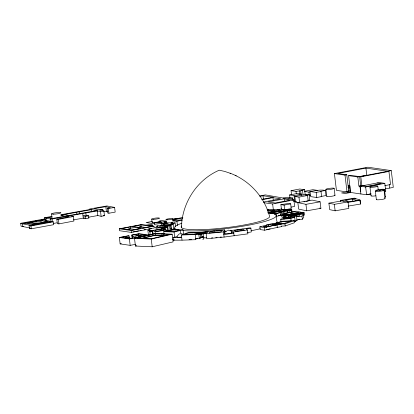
<?xml version="1.0" encoding="UTF-8"?>
<svg xmlns="http://www.w3.org/2000/svg" width="414" height="414" viewBox="0 0 414 414"><rect width="100%" height="100%" fill="white"/><g stroke="black" fill="none" stroke-linecap="round" stroke-linejoin="round"><path stroke-width="0.62" d="M181.456 227.581C181.824 203.284 196.774 179.857 219.223 170.206L224.704 171.417L230.733 173.456M150.101 235.178L149.847 230.458L151.565 230.319M288.165 217.366L288.605 215.741L303.395 214.079L303.772 217.164L302.37 219.239L296.838 219.818M247.127 232.621L251.334 231.964L250.868 228.104L246.061 228.859L247.458 229.982L247.924 233.843L224.114 237.067L223.488 231.918L224.569 229.889L202.513 232.052L187.837 232.658L181.399 235.012L182.02 240.156L195.863 239.685L195.242 234.536L200.221 232.487L208.175 231.731L206.167 233.61L195.242 234.536L181.399 235.012M230.101 230.903L231.333 230.769L231.488 232.057L233.801 233.294L223.803 234.495L224.709 232.787L224.724 231.172L226.598 230.996M177.394 235.83L179.562 233.651M302.37 219.239L301.992 216.149L303.395 214.079M165.616 229.889L165.331 227.498L167.137 227.245L167.768 226.442L175.086 222.856L175.583 226.939M160.699 227.529L166.107 226.965L163.918 228.999M214.022 231.219L222.287 230.448L220.786 231.861L208.961 232.989L210.493 231.555L214.338 230.924M217.014 230.955L217.422 230.572M155.804 227.193L157.403 226.142M156.099 228.109L163.644 227.415L160.942 229.097L157.222 229.444M284.051 219.187L283.906 218.002L289.391 217.562L290.255 216.869L290.395 218.049M165.031 223.182L165.367 222.934L165.414 223.348L161.646 223.824L154.137 222.732L154.37 224.636L161.874 225.728L161.646 223.824M148.455 235.219L147.901 230.645L151.094 228.347L153.656 228.13M165.331 227.498L166.107 226.965M160.689 227.426L164.156 225.62L160.699 225.847L160.896 227.452M163.313 225.884L163.188 224.88L166.806 223.027L172.25 222.639L172.374 223.643M172.25 222.639L170.661 223.456L173.016 223.291L173.725 229.133L171.37 229.299L170.873 225.216M171.261 223.777L172.322 223.234M173.725 229.133L174.724 228.621M281.008 221.63L280.723 219.249L281.173 219.022L289.282 218.463L291.451 217.381L294.644 217.045L295.151 221.211L294.069 221.645M157.568 226.101L156.989 226.38L157.76 226.008M227.302 230.355L228.751 230.168M160.699 225.847L166.314 223.198L168.198 223.125M295.684 214.022L292.563 214.706A3.98 0.538 -6.9 0 0 295.777 214.995A3.98 0.538 -6.9 0 0 300.336 213.955A3.98 0.538 -6.9 0 0 296.326 213.847L295.394 213.981L295.715 214.255L295.394 213.981M202.793 239.432L203.719 239.018L203.041 233.682L197.607 234.003L201.395 232.585L206.482 232.088L205.121 233.48L203.093 233.869M163.188 224.88L170.584 224.357L173.016 223.291M170.703 225.361L173.135 224.295M283.906 218.002L285.562 217.278L290.255 216.869M272.686 224.274L281.473 221.309L294.188 220.662L294.442 222.748L285.205 225.956L281.318 226.137A3.576 0.486 -6.9 0 1 280.894 226.727A3.576 0.486 -6.9 0 1 277.106 227.327M280.723 219.249L290.861 218.551L294.644 217.045M200.283 237.388L203.176 236.658M192.008 232.865L198.409 232.627L194.068 234.21L183.992 234.634L188.422 233.015L192.008 232.865L193.193 232.43M195.775 238.961L197.944 238.169M278.12 224.186L284.951 223.87L294.188 220.662M279.212 210.638L279.067 209.463L274.632 210.835L267.568 210.99M199.3 238.376L200.655 237.967L200.148 233.775L198.792 234.184L199.3 238.376L195.75 238.733M265.886 225.832L263.263 226.52L266.228 226.95L277.023 224.709L277.349 227.41L264.681 230.225L260.163 229.573L259.837 226.867L263.904 225.801L265.886 225.832L266.021 226.908M177.275 230.086L180.121 230.143L174.004 231.571L166.433 231.359C171.831 229.32 177.456 230.075 183.035 229.775L183.609 234.526M164.016 233.993L163.732 231.617L174.056 232.057L183.035 229.775M182.02 240.156L173.404 240.182L173.088 237.61L177.125 236.58M173.404 240.182L174.46 239.913M175.448 229.92L177.078 229.516L178.843 229.687M267.791 212.863L272.453 211.932M275.574 211.311L283.233 209.437L291.761 209.701L292.036 211.963M278.286 215.72L281.147 215.021M266.657 227.322L266.378 225.019L271.289 223.824L273.323 223.845L273.53 225.578M266.378 225.019L268.256 225.081L273.323 223.845M163.732 231.617L173.099 229.408L177.078 229.516M134.498 238.309L155.395 233.413L172.152 234.174L173.088 241.895L152.192 246.791L135.435 246.03L134.498 238.309L151.255 239.069L172.152 234.174M155.183 233.77L136.92 238.05L151.467 238.712L169.735 234.433L155.183 233.77L155.338 235.059L165.636 235.525M141.334 238.34L155.338 235.059M141.464 238.552L155.172 235.338L164.503 235.763M161.315 234.05L162.63 233.739M163.054 234.127L164.368 233.822M160.441 235.576L161.47 235.338M162.179 235.659L163.209 235.416M135.435 246.03L136.661 245.74M266.554 229.651L270.197 228.797M267.936 212.449L271.625 211.601L273.649 211.699M272.593 213.117L272.402 211.683L274.13 211.285L281.313 211.471L288.868 209.862L291.187 210.198L291.446 212.361M272.117 213.438L276.05 213.665L291.187 210.198M280.604 215.425L276.376 216.367L276.05 213.665M259.837 226.867L264.355 227.524L277.023 224.709M289.35 212.76L289.086 210.602L287.492 210.369L281.313 211.471M172.276 219.674L182.869 217.422M172.928 220.098L182.776 218.023M172.54 220.91L176.913 221.273L182.129 220.165M290.059 210.058L291.761 209.701M166.842 222.794L164.622 222.892M259.992 196.329L263.009 195.739L273.131 197.209L262.114 199.31M36.913 221.06L27.008 222.887L33.068 224.01L46.699 221.552M38.129 220.838L43.366 219.86L53.339 221.857L53.68 224.688L31.298 228.792L29.435 228.523L29.094 225.692L51.802 221.635M88.306 217.241L97.833 215.544L101.114 216.32L104.463 215.725L103.893 211.016L100.545 211.611L89.559 209.013L106.921 205.955L114.606 207.409L115.18 212.118L108.934 213.226L107.723 213.05L107.148 208.34L110.378 207.724L105.803 206.669L94.04 208.708L98.998 209.748L101.435 209.282L102.817 209.484L102.962 210.664M102.817 209.484L99.5 210.115L103.893 211.016M66.587 216.481L70.385 215.808L73.407 216.501L73.956 221.029L58.938 223.891L57.355 223.663L56.806 219.135L68.32 216.936L65.955 216.594L66.09 217.728M56.806 219.135L58.39 219.363L73.407 216.501M31.511 225.454L34.238 224.802M29.435 228.523L30.517 228.316M384.518 191.309L385.755 191.077L384.818 183.355L379.343 182.558L359.957 186.259L360.894 193.98L336.442 190.373L334.409 173.585L367.87 167.209L391.266 170.609L393.3 187.397L385.372 188.908M384.86 185.617L390.516 184.541L388.932 171.453L365.919 168.11L337.793 173.471L346.787 174.775L348.821 191.568L350.632 191.832M334.409 173.585L344.991 175.122L346.787 174.775M344.991 175.122L347.025 191.91L350.492 192.469L348.619 175.645L350.415 175.303L360.806 176.814L388.932 171.453M358.871 176.716L366.24 175.308M348.619 175.645L357.82 176.985L391.266 170.609M291.539 194.782L291.037 190.657L299.7 189.007L304.621 189.726L305.263 195.035M291.037 190.657L295.984 191.371L302.515 190.512L303.089 195.227M304.621 189.726L301.376 190.347L302.515 190.512M304.538 191.278L312.849 189.695L317.823 190.419L316.632 190.647M261.679 199.807L272.95 197.659L280.578 198.767L263.516 202.016M289.96 197.959L289.598 194.953L297.128 193.514L301.527 194.156L301.671 195.356M152.254 221.407L146.121 222.577L153.563 223.658L154.789 223.42M325.373 190.445L320.374 191.397L321 191.491L321.616 196.583L316.798 197.504L310.629 196.609L310.014 191.511C315.111 190.849 320.312 189.353 325.373 190.445L325.989 195.543L321.616 196.376M304.564 191.485L308.916 192.117L310.107 191.889M151.674 228.564L131.398 232.425L119.506 230.701L119.273 228.797L141.738 224.517L153.977 226.179L154.21 228.083M289.598 194.953L293.992 195.589L301.527 194.156M130.379 226.908L121.602 228.585L132.154 230.117L140.931 228.445L130.379 226.908L130.607 228.813L135.575 229.537M140.946 224.895L132.703 226.468L143.254 228L151.503 226.427L140.946 224.895L141.179 226.8L146.142 227.524M348.184 185.56L349.933 185.229M283.217 198.063L287.419 197.261L292.667 198.021L292.957 200.407M154.137 222.732L160.125 221.593L161.051 221.728L161.284 223.632M161.051 221.728L157.46 222.411L162.78 223.187L165.367 222.934M294.846 196.515L298.965 197.116L299.638 202.674L295.518 202.073L294.846 196.515L303.415 194.885L309.144 194.74L309.817 200.298L308.073 200.63M310.014 191.511L316.182 192.406L321 191.491M166.64 222.499L164.503 222.608L164.358 221.397L166.138 221.06M160.922 222.256L166.438 221.205L159.618 220.212M146.603 225.107L149.506 224.554L152.342 224.962L152.492 226.235M164.358 221.397L166.495 221.288M284.263 198.829L267.93 201.939L275.212 202.995L289.655 200.247L284.263 198.829L284.553 201.183M128.242 229.035L130.115 228.678M139.471 226.893L140.719 226.66M309.144 194.74L306.241 195.294L307.535 195.48L308.207 201.038M126.85 229.532L130.607 228.813M137.37 227.524L141.179 226.8M287.865 198.937L292.667 198.021M149.438 225.516L152.342 224.962M298.965 197.116L307.535 195.48M181.751 219.694L176.876 220.626L172.845 220.419M310.5 195.134L309.31 195.356L308.916 192.117M357.82 176.985L358.917 186.052L361.903 185.881L360.806 176.814M165.414 223.348L166.578 223.125M119.273 228.797L131.166 230.52L153.977 226.179M263.79 202.694L272.645 203.983L293.883 199.936L294.67 206.42L290.918 207.135M384.818 183.355L365.697 186.999L359.957 186.259M133.013 231.902L138.654 230.826M139.911 230.588L141.164 230.35M144.119 229.786L145.386 229.542M148.559 228.937L149.827 228.699M293.464 201.427L295.979 201.37M348.821 191.568L341.586 192.945L345.359 193.493L350.798 192.458M295.518 202.073L296.745 201.841M283.6 209.665L281.458 209.355L280.889 204.645L284.097 205.111L290.685 203.859L291.254 208.568L285.267 209.707M303.923 201.856L305.149 201.623M306.376 201.39L307.597 201.157M135.766 244.291L130.167 245.357L120.132 243.898L119.351 237.465L128.33 235.752L129.008 235.856L129.163 237.139L129.748 237.227L129.934 238.769M131.983 237.558L131.688 235.116L139.264 233.672L149.299 235.126L129.385 238.925L119.351 237.465M129.008 235.856L121.333 237.315L130.012 238.578L147.317 235.276L138.638 234.019L131.688 235.116M125.028 237.926L129.163 237.139M144.993 236.203L138.793 235.302L132.521 236.497L133.106 236.585M124.981 238.133L129.748 237.227M135.399 236.151L138.26 235.602L142.639 236.239M277.804 209.634L281.551 208.92M277.608 211.606L279.864 211.176L278.555 210.99L282.105 210.069L287.746 210.162L283.29 211.316L276.593 211.461M360.894 193.98L366.561 194.709L370.877 193.887M384.446 191.299L385.755 191.077M366.561 194.709L370.949 193.897M120.132 243.898L121.318 243.675M281.841 215.575L283.797 215.86L284.025 217.712L282.063 217.428L281.841 215.575L290.876 214.25L284.848 215.399L287.254 215.44L293.34 214.395L290.819 213.79L290.897 214.431L286.964 214.938M195.056 232.704L196.95 232.342M286.628 215.347L283.797 215.86L284.858 215.896L284.004 216.056L284.216 217.795M284.004 216.056L285.277 216.243L292.889 214.555M259.671 195.957L265.364 194.901L293.883 199.936M29.094 225.692L30.957 225.961L53.339 221.857M281.856 215.86L280.62 215.678L280.418 214.007L296.124 211.171L302.122 212.465L294.049 213.878M62.985 214.338L90.293 209.437L91.344 209.686L64.33 214.535L63.006 214.493M29.849 227.969L21.057 226.204L20.7 223.27L44.298 219.006L45.462 219.363L45.607 220.538M20.7 223.27L22.247 223.56L45.462 219.363M34.253 224.931L25.275 223.249L22.273 223.793L30.714 225.387M30.719 222.592L34.378 221.935M40.479 220.833L41.7 220.61M23.8 226.277L22.599 226.494L22.247 223.56M48.019 221.8L36.924 223.803L35.604 223.555L35.749 224.724M40.556 220.398L49.137 222.007L51.791 221.531M44.634 218.954L44.484 217.728L52.029 216.372M60.827 214.788L64.33 214.509L60.941 215.12M44.484 217.728L45.913 218.002L51.662 216.967M62.09 215.094L63.787 214.794M53.251 218.701L48.552 217.583L45.918 218.054L50.725 219.151M50.679 218.763L52.06 218.965L97.274 210.912L96.25 210.669L50.679 218.763L51.02 221.578M88.643 215.823L86.128 215.316L83.002 215.875L85.517 216.377L88.643 215.823L88.917 218.09L85.791 218.644L83.276 218.137L82.712 213.505M53.251 223.482L57.039 222.81M73.402 219.896L84.523 217.914M107.148 208.34L108.364 208.516L114.606 207.409M60.951 215.337L65.567 216.279L66.685 216.077M67.803 215.88L69.485 215.58L64.33 214.509M237.848 229.961L242.868 229.149L244.426 230.086L235.623 231.364L234.174 230.494L237.848 229.961L237.382 229.682L229.097 230.753M297.852 202.612L312.125 200.102L320.125 201.835L320.912 208.32L306.733 210.814L298.639 209.101L297.852 202.612L305.946 204.33L320.125 201.835M328.892 203.16L342.782 200.723L348.05 201.939L348.831 208.423L335.133 210.824L329.679 209.644L328.892 203.16L334.352 204.34L348.05 201.939M290.819 213.79L292.76 213.448L295.156 214.079L304.171 212.78L304.45 215.099L303.219 215.301M103.898 211.808L106.372 211.383L108.09 211.777M340.779 201.644L340.629 200.412L354.394 198.12L359.973 200.014L360.563 204.03L348.195 206.094M355.512 198.425L344.738 200.221L349.985 201.675L359.973 200.014L360.268 202.482M347.75 202.389L360.118 200.324M294.577 221.211L295.332 221.086A3.089 0.419 -6.9 0 0 296.75 220.351M153.035 233.972L152.606 230.396L163.463 228.626L166.371 230.081L166.516 231.25M295.425 214.214L296.786 213.991M298.018 213.79L304.171 212.78M237.382 229.682L249.451 227.897L250.868 228.104M280.889 204.645L288.284 203.507L290.685 203.859M163.106 229.434L163.768 230.205L156.611 231.271L154.696 230.298L162.516 229.133L163.106 229.434L164.606 229.211M165.305 229.537L163.095 229.868L163.768 230.205M152.606 230.396L155.131 231.757L166.371 230.081M230.971 230.577L233.646 232.006L247.458 229.982M281.028 223.741L277.111 223.958A3.576 0.486 -6.9 0 0 274.492 224.895A3.576 0.486 -6.9 0 0 279.243 224.631A3.576 0.486 -6.9 0 0 281.028 223.741L281.065 224.052M280.62 215.678L280.899 215.647L280.697 213.976M288.475 216.149L299.607 214.897L299.224 216.124L296.15 216.47M298.37 219.348L299.596 219.213M224.554 231.498L226.401 231.302M149.682 231.747L152.761 231.685M289.707 217.438L290.933 217.309M296.465 216.729L301.992 216.149M293.873 221.35L295.151 221.211M223.488 231.918L206.167 233.61L206.788 238.754L224.114 237.067M147.901 230.645L149.847 230.458L150.054 232.171M204.061 237.331L202.876 237.445L202.762 236.492M211.451 237.957L212.692 237.838M215.808 237.543L217.05 237.424M220.16 237.124L221.407 237.005M161.522 228.616L164.736 228.321L164.875 229.465M199.388 238.081L200.655 237.967M155.576 227.964L166.117 227.069M163.095 227.793L165.341 227.602M206.674 237.802L203.548 237.879M294.763 221.179L295.627 221.117M163.261 225.47L170.651 224.947M170.542 228.652L171.748 228.569M200.666 237.331L203.134 237.201M278.834 222.354L281.023 222.246L282.985 221.469L290.902 221.066L284.045 223.488L276.743 223.762L278.891 223.006L275.931 223.12M272.743 224.44L275.734 224.3M189.027 239.597L191.542 239.489M171.955 222.98L175.086 222.856M267.237 209.691L279.067 209.463M267.527 210.286L274.943 210.146L272.578 210.876L272.722 212.046M151.798 231.203L152.523 231.203M173.088 237.61L181.71 237.584M152.688 231.172L151.255 231.162A3.654 0.497 -6.9 0 1 151.41 230.645M272.402 211.683L276.49 211.813L268.841 213.138L271.015 213.453L273.504 212.977L272.205 212.791L277.991 211.689L281.391 212.18L277.385 213.158L274.311 213.417L274.446 214.493M173.45 219.42L173.373 219.42A3.136 0.424 -6.9 0 1 174.278 218.716A3.136 0.424 -6.9 0 1 178.584 218.333M172.41 239.67L173.699 239.722M176.436 218.789L175.826 218.918M165.082 223.591L166.273 223.7M182.771 230.479L184.473 230.701A51.279 6.96 -6.9 0 0 254.191 224.046A51.279 6.96 -6.9 0 0 268.474 212.817M377.076 182.993L381.268 183.599L366.964 186.326L362.773 185.715M358.917 186.052L360.118 186.228L360.765 191.573M348.179 186.15L350.053 186.419M348.257 186.766L350.125 187.04M347.915 187.666L350.415 188.028M348.676 188.893L350.549 189.162M348.666 190.28L350.477 190.543M320.99 196.495L321.616 196.583M304.958 194.725L306.826 194.999M308.808 200.153L309.817 200.298M281.365 211.507L283.895 211.916L284.092 213.536M267.108 209.546L268.37 209.732M280.418 214.007L285.018 214.675M162.94 223.213L164.027 223.369L163.975 222.96M29.632 222.39L35.718 223.534M103.205 215.471L104.463 215.725M319.68 208.051L320.912 208.32M286.146 214.938L284.967 214.685L287.637 214.173L288.775 214.395L298.825 212.646L294.406 211.839L284.884 213.567L286.126 213.748L282.891 214.364L283.026 215.482M181.094 233.449L182.362 233.941M154.826 227.519L155.291 227.653M357.375 200.448L352.128 198.989L352.428 201.463M340.629 200.412L344.189 201.401M158.65 226.158L159.902 226.655M302.437 212.936L301.34 212.599M300.083 212.822L301.718 213.334M230.044 173.155C248.912 180.162 264.06 196.334 269.442 215.772A44.588 6.05 -6.9 0 1 207.73 229.366L197.835 229.718A44.588 6.05 -6.9 0 1 181.679 225.961M235.188 175.412L236.203 175.852M240.037 229.263L240.436 229.506M360.418 203.719L360.563 204.03M389.326 184.365L389.776 188.07M384.487 189.529L385.382 196.94M384.021 190.197A4.368 0.595 -6.9 0 1 377.356 191.465A4.368 0.595 -6.9 0 1 377.677 190.393A4.368 0.595 -6.9 0 1 384.021 190.197L385.03 198.534M377.801 186.16A3.949 0.538 -6.9 0 1 371.777 187.304A3.949 0.538 -6.9 0 1 372.067 186.336A3.949 0.538 -6.9 0 1 377.801 186.16L378.256 189.928M375.353 191.175L376.357 199.512M369.961 187.04L371.027 195.843M365.919 168.11L366.82 175.588M365.629 186.988L366.633 194.72M359.616 176.638L360.713 185.71M334.16 188.386A4.161 0.564 -6.9 0 1 327.816 189.591A4.161 0.564 -6.9 0 1 328.121 188.572A4.161 0.564 -6.9 0 1 334.16 188.386L334.998 195.336M334.352 204.34L335.133 210.824M325.906 189.317L326.744 196.267M316.182 192.406L316.798 197.504M305.946 204.33L306.733 210.814M303.467 212.682L303.54 213.298M300.673 190.864L301.102 194.399M299.534 190.699L299.959 194.233M295.984 191.371L296.269 193.731M296.486 215.875L297.05 220.533M293.992 195.589L294.721 201.613M290.861 218.551L291.145 220.931M288.868 209.862L288.92 210.302M289.391 217.562L289.531 218.742M288.605 215.741L288.755 216.977M287.492 210.369L287.823 213.07M286.126 214.757L286.281 216.051M284.097 205.111L284.666 209.82M285.277 216.243L285.417 217.402M284.951 223.87L285.205 225.956M277.494 223.907L277.53 224.217M276.045 214.887L276.764 220.807A51.279 6.96 -6.9 0 1 274.213 224.207M272.95 197.659L273.307 200.609M275.936 224.673L275.972 224.983M272.645 203.983L273.359 209.877M271.9 211.854L272.045 213.039M268.256 225.081L268.463 226.81M263.009 195.739L263.433 199.279M264.355 227.524L264.681 230.225M233.646 232.006L234.112 235.866M224.569 229.889L224.993 233.377A3.612 0.492 -6.9 0 0 228.714 233.615A3.612 0.492 -6.9 0 0 231.576 232.559M201.54 233.786L201.903 236.782M180.168 230.505L180.582 233.936M176.913 221.273L177.435 225.578M174.056 232.057L174.682 237.206M170.584 224.357L171.287 230.2M170.113 230.184L169.549 225.516L165.522 225.801L163.737 226.727L167.768 226.442L168.265 230.526M166.806 223.027L166.878 223.617M167.137 227.245L167.561 230.743M165.243 221.526L165.393 222.737M155.131 231.757L155.343 233.512M151.705 219.068L152.109 222.39M152.347 231.462L152.694 234.324M151.255 239.069L152.192 246.791M138.638 234.019L138.793 235.302M138.26 235.602L138.509 237.662M132.366 235.214L132.671 237.734M131.166 230.52L131.398 232.425M129.385 238.925L130.167 245.357M108.364 208.516L108.934 213.226M105.803 206.669L106.372 211.383M100.545 211.611L101.114 216.32M97.264 210.835L97.833 215.544M91.313 209.427L91.577 211.595M85.838 212.951L86.128 215.316M85.517 216.377L85.791 218.644M79.353 211.823L79.581 213.717M76.647 212.315L76.88 214.204M58.39 219.363L58.938 223.891M51.538 213.857L52.138 218.794M52.06 218.965L52.407 221.857M45.913 218.002L46.285 221.086M33.068 224.01L33.213 225.185M30.957 225.961L31.298 228.792M159.457 221.293A3.923 0.533 -6.9 0 1 159.721 221.671M159.292 221.847A3.923 0.533 -6.9 0 1 158.64 222.033M156.849 222.375A3.923 0.533 -6.9 0 1 155.835 222.504M154.831 222.603A3.923 0.533 -6.9 0 1 152.714 222.054M384.927 198.389A4.368 0.595 -6.9 0 1 380.507 199.641A4.368 0.595 -6.9 0 1 376.554 199.336M385.284 196.795A4.394 0.595 -6.9 0 1 384.704 197.318M375.798 195.827A3.949 0.538 -6.9 0 1 371.203 195.682M334.533 195.103A4.161 0.564 -6.9 0 1 331.236 196.324A4.161 0.564 -6.9 0 1 326.931 196.096M376.911 190.807A4.394 0.595 -6.9 0 1 377.175 189.928A4.394 0.595 -6.9 0 1 383.343 189.234A4.394 0.595 -6.9 0 1 383.074 190.114M260.246 228.756A51.279 6.96 -6.9 0 1 251.081 230.748M178.046 229.863A51.279 6.96 -6.9 0 1 181.855 223.234M181.549 237.036A3.829 0.517 -6.9 0 1 177.611 237.294A3.829 0.517 -6.9 0 1 177.518 236.725M151.436 231.131A3.612 0.492 -6.9 0 1 151.193 230.784M379.265 190.714L380.124 190.637L379.265 190.714M294.768 216.429L294.012 216.553A3.089 0.419 -6.9 0 1 290.457 216.455A3.089 0.419 -6.9 0 1 295.363 215.647A3.089 0.419 -6.9 0 1 294.768 216.429M151.948 231.172L151.54 231.183L151.974 231.172M167.484 219.798A3.478 0.471 -6.9 0 0 172.793 218.789A3.478 0.471 -6.9 0 0 167.742 218.944A3.478 0.471 -6.9 0 0 167.484 219.798M53.701 214.167A4.709 0.642 -6.9 0 0 60.884 212.801A4.709 0.642 -6.9 0 0 54.048 213.013A4.709 0.642 -6.9 0 0 53.701 214.167M36.008 221.987A4.109 0.559 -6.9 0 0 42.269 220.797A4.109 0.559 -6.9 0 0 36.308 220.983A4.109 0.559 -6.9 0 0 36.008 221.987M153.511 219.332A3.923 0.533 -6.9 0 0 159.493 218.188A3.923 0.533 -6.9 0 0 153.801 218.369A3.923 0.533 -6.9 0 0 153.511 219.332"/></g></svg>
